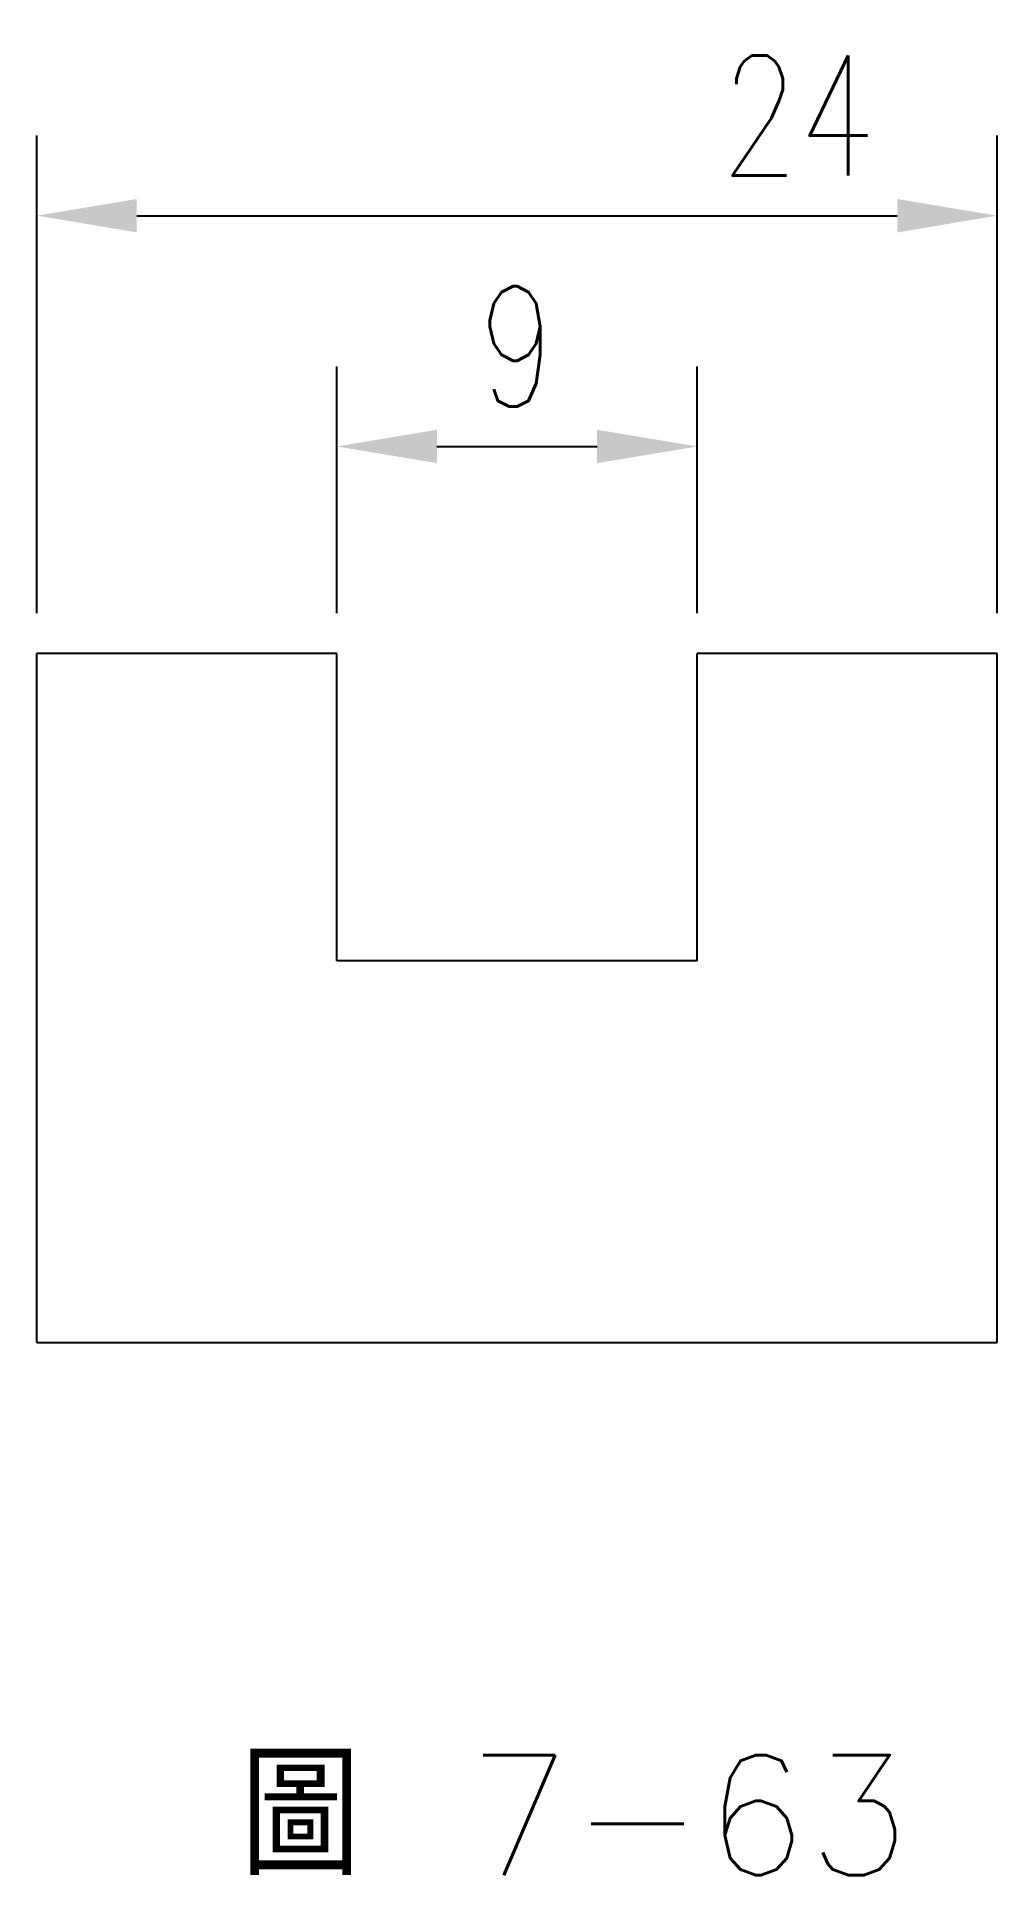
# Model space of a CAD drawing. Extents: x 124 to 148, y -382.9 to -337.
import ezdxf

# ---------------------------------------------------------------- set-up
doc = ezdxf.new("R2010")
doc.units = 0
doc.layers.get('0').update_dxf_attribs({"color": 3, "linetype": 'CONTINUOUS'})
doc.layers.get('DEFPOINTS').update_dxf_attribs({"color": 3, "linetype": 'CONTINUOUS'})
doc.layers.add('輪廓線', color=7, linetype='CONTINUOUS')
doc.styles.add('CNS1', font='txt.shx', dxfattribs={"height": 3, "bigfont": 'chineset.shx'})
doc.styles.add('CNS75', font='txt.shx', dxfattribs={"width": 0.75, "height": 3})
doc.dimstyles.new('CNS', dxfattribs={"dimscale": 0, "dimtxt": 3, "dimasz": 2.5, "dimexe": 2, "dimexo": 1, "dimgap": 1, "dimtad": 1, "dimdec": 1, "dimdsep": 46, "dimtxsty": 'CNS75', "dimcen": 0, "dimclrd": 3, "dimclre": 3, "dimclrt": 3, "dimadec": 0, "dimazin": 0, "dimtp": 0.3, "dimtm": 0.3, "dimtfac": 1, "dimtdec": 1, "dimtmove": 0, "dimatfit": 3, "dimfxl": 2, "dimtolj": 1, "dimtzin": 0, "dimarcsym": 0})

# ---------------------------------------------------------------- blocks, each defined once
blk = doc.blocks.new('*D20')
at = {"color": 3, "lineweight": -2}
for p, q in [((131.52, -351.378), (131.52, -345.212)), ((140.52, -351.378), (140.52, -345.212)), ((134.02, -347.212), (138.02, -347.212))]:
    blk.add_line(p, q, dxfattribs=at)
at = {"color": 3}
for points in [[(134.02, -346.795), (134.02, -347.628), (131.52, -347.212)], [(138.02, -346.795), (138.02, -347.628), (140.52, -347.212)]]:
    blk.add_solid(points, dxfattribs=at)
at = {"layer": 'DEFPOINTS', "color": 0}
for p in [(140.52, -347.212), (131.52, -352.378), (140.52, -352.378)]:
    blk.add_point(p, dxfattribs=at)
at = {"color": 3, "insert": (136.02, -344.712), "char_height": 3, "attachment_point": 5, "style": 'CNS75'}
blk.add_mtext('\\A1;9', dxfattribs=at)
blk = doc.blocks.new('*D21')
at = {"color": 3, "lineweight": -2}
for p, q in [((124.02, -351.378), (124.02, -339.448)), ((148.02, -351.378), (148.02, -339.448)), ((126.52, -341.448), (145.52, -341.448))]:
    blk.add_line(p, q, dxfattribs=at)
at = {"color": 3}
for points in [[(126.52, -341.031), (126.52, -341.865), (124.02, -341.448)], [(145.52, -341.031), (145.52, -341.865), (148.02, -341.448)]]:
    blk.add_solid(points, dxfattribs=at)
at = {"layer": 'DEFPOINTS', "color": 0}
for p in [(148.02, -341.448), (124.02, -352.378), (148.02, -352.378)]:
    blk.add_point(p, dxfattribs=at)
at = {"color": 3, "insert": (143.044, -338.948), "char_height": 3, "attachment_point": 5, "style": 'CNS75'}
blk.add_mtext('\\A1;24', dxfattribs=at)

msp = doc.modelspace()

# ---------------------------------------------------------------- linework, layer by layer
at = {"layer": '輪廓線'}
for p, q in [((124.02, -369.592), (124.02, -352.378)), ((131.52, -352.378), (124.02, -352.378)), ((131.52, -360.055), (131.52, -352.378)), ((140.52, -360.055), (140.52, -352.378)), ((148.02, -352.378), (140.52, -352.378)), ((148.02, -369.592), (148.02, -352.378)), ((140.52, -360.055), (131.52, -360.055)), ((124.02, -369.592), (148.02, -369.592))]:
    msp.add_line(p, q, dxfattribs=at)

# ---------------------------------------------------------------- texts
at = {"layer": '輪廓線', "style": 'CNS1'}
msp.add_text('圖 7-63', height=3, dxfattribs=at).set_placement((129.113, -382.894))

# ---------------------------------------------------------------- dimensions: what is measured, and where the dimension line sits
dim = msp.add_linear_dim(base=(148.02, -341.448), p1=(124.02, -352.378), p2=(148.02, -352.378), dimstyle='CNS', override={"dimscale": 1})
dim.commit()
dim.dimension.update_dxf_attribs({"geometry": '*D21', "text_midpoint": (143.044, -341.448), "dimtype": 160})
dim = msp.add_linear_dim(base=(140.52, -347.212), p1=(131.52, -352.378), p2=(140.52, -352.378), dimstyle='CNS', override={"dimscale": 1})
dim.commit()
dim.dimension.update_dxf_attribs({"geometry": '*D20', "text_midpoint": (136.02, -344.712)})

doc.saveas('drawing.dxf')
